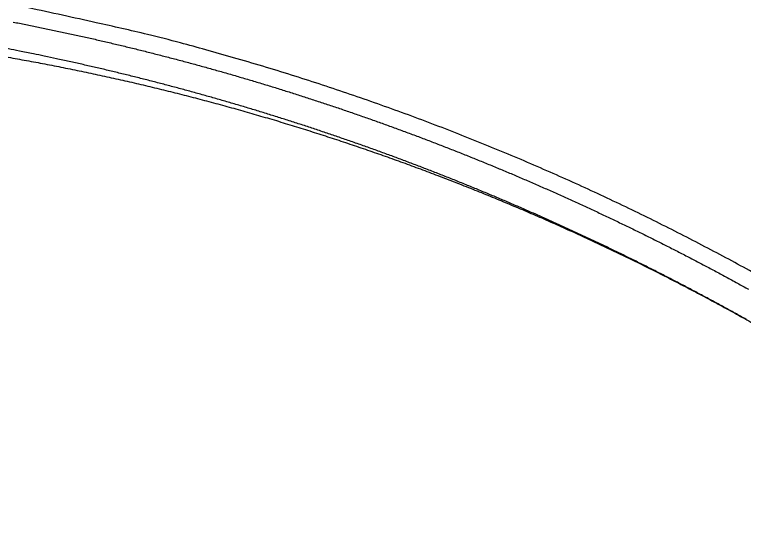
# Model space of a CAD drawing. Extents: x 403 to 503, y 484 to 637.
# Drawn here: x 416.99 to 423.04, y 518.33 to 522.7 of the extents above; entities that cross this region are included whole.
import ezdxf

# ---------------------------------------------------------------- set-up
doc = ezdxf.new("R2010")
doc.units = 0
doc.header["$MEASUREMENT"] = 0
for name, color, linetype in [('1', 4, 'Continuous'), ('204', 7, 'Continuous'), ('SPA', 2, 'Continuous')]:
    doc.layers.add(name, color=color, linetype=linetype)

# ---------------------------------------------------------------- blocks, each defined once
blk = doc.blocks.new('69')
at = {"layer": '204', "color": 4, "linetype": 'Continuous'}
for points in [[(-0.156, 1.0252, 0.002611), (-0.3509, 1.1316, 0.002648), (-0.5481, 1.2365, 0.002666), (-0.7475, 1.34, 0.00268), (-0.9492, 1.4418, 0.002691), (-1.1532, 1.5421, 0.002711), (-1.3594, 1.6406, 0.002723), (-1.5679, 1.7375, 0.002742), (-1.7786, 1.8325, 0.002753), (-1.9915, 1.9257, 0.002771), (-2.2067, 2.0171, 0.002785), (-2.424, 2.1065, 0.002809), (-2.6436, 2.1939, 0.002813), (-2.8652, 2.2793, 0.002813), (-3.089, 2.3625, 0.002851), (-3.315, 2.4437, 0.002933), (-3.5436, 2.5228, 0.002854), (-3.7733, 2.5994, 0.002668), (-4.0035, 2.6733, 0.002978), (-4.2398, 2.7457, 0.003601), (-4.4839, 2.817, 0.002706), (-4.7143, 2.8825, 0.000853), (-4.9236, 2.9405, 0.003911), (-5.1966, 3.0091, 0.006791), (-5.6226, 3.1069, 0.003279), (-6.1836, 3.2304, 0.001714)], [(-6.3115, 3.1126, -0.001281), (-6.2068, 3.0921, -0.001281), (-6.1022, 3.071, -0.001281), (-5.9977, 3.0494, -0.001281), (-5.8933, 3.0272, -0.00128), (-5.789, 3.0045, -0.001281), (-5.6848, 2.9812, -0.001281), (-5.5808, 2.9575, -0.001281), (-5.4769, 2.9331, -0.001281), (-5.3731, 2.9083, -0.001281), (-5.2694, 2.8829, -0.001281), (-5.1658, 2.857, -0.001282), (-5.0624, 2.8305, -0.001282), (-4.9591, 2.8036, -0.001282), (-4.8559, 2.776, -0.001283), (-4.7529, 2.748, -0.001283), (-4.65, 2.7194, -0.001283), (-4.5473, 2.6903, -0.001283), (-4.4447, 2.6606, -0.001282), (-4.3423, 2.6304, -0.001282), (-4.24, 2.5997, -0.001282), (-4.1379, 2.5685, -0.001282), (-4.0359, 2.5367, -0.001282), (-3.9341, 2.5044, -0.001282), (-3.8325, 2.4716, -0.001282), (-3.731, 2.4383, -0.001282), (-3.6297, 2.4044, -0.001282), (-3.5286, 2.37, -0.001282), (-3.4276, 2.3351, -0.001282), (-3.3269, 2.2997, -0.001282), (-3.2263, 2.2638, -0.001283), (-3.1259, 2.2273, -0.001283), (-3.0256, 2.1903, -0.001283), (-2.9256, 2.1528, -0.001283), (-2.8258, 2.1148, -0.001283), (-2.7261, 2.0762, -0.001283), (-2.6267, 2.0372, -0.001283), (-2.5274, 1.9976, -0.001283), (-2.4284, 1.9575, -0.001283), (-2.3295, 1.917, -0.001282), (-2.2309, 1.8759, -0.001282), (-2.1325, 1.8343, -0.001282), (-2.0343, 1.7921, -0.001283), (-1.9363, 1.7495, -0.001283), (-1.8385, 1.7064, -0.001283), (-1.7409, 1.6628, -0.001283), (-1.6436, 1.6186, -0.001283), (-1.5465, 1.574, -0.001284), (-1.4496, 1.5288, -0.001284), (-1.353, 1.4832, -0.001283), (-1.2566, 1.4371, -0.001284), (-1.1604, 1.3904, -0.001287), (-1.0645, 1.3433, -0.001283), (-0.9688, 1.2957, -0.001275), (-0.8734, 1.2476, -0.001286), (-0.7782, 1.1989, -0.001312), (-0.6831, 1.1497, -0.001274), (-0.5886, 1.1002, -0.00119), (-0.4949, 1.0506, -0.001313), (-0.4, 0.9996, -0.001565), (-0.3032, 0.9468, -0.001188), (-0.2125, 0.897, -0.000408)], [(-0.2313, 0.6462, 0.001283), (-0.3238, 0.6977, 0.001283), (-0.4165, 0.7488, 0.001283), (-0.5095, 0.7993, 0.001282), (-0.6028, 0.8494, 0.001282), (-0.6963, 0.899, 0.001282), (-0.7901, 0.9482, 0.001282), (-0.8841, 0.9968, 0.001282), (-0.9784, 1.0449, 0.001283), (-1.0729, 1.0926, 0.001283), (-1.1676, 1.1398, 0.001283), (-1.2626, 1.1865, 0.001283), (-1.3579, 1.2327, 0.001283), (-1.4533, 1.2784, 0.001284), (-1.5491, 1.3236, 0.001284), (-1.645, 1.3683, 0.001283), (-1.7412, 1.4125, 0.001283), (-1.8375, 1.4562, 0.001283), (-1.9342, 1.4994, 0.001282), (-2.031, 1.5421, 0.001282), (-2.128, 1.5844, 0.001282), (-2.2253, 1.6261, 0.001282), (-2.3228, 1.6673, 0.001282), (-2.4204, 1.708, 0.001282), (-2.5183, 1.7482, 0.001282), (-2.6164, 1.7879, 0.001282), (-2.7147, 1.8271, 0.001282), (-2.8132, 1.8658, 0.001282), (-2.9119, 1.9039, 0.001282), (-3.0108, 1.9416, 0.001282), (-3.1098, 1.9788, 0.001283), (-3.2091, 2.0154, 0.001283), (-3.3085, 2.0515, 0.001282), (-3.4082, 2.0871, 0.001282), (-3.508, 2.1222, 0.001282), (-3.6079, 2.1568, 0.001282), (-3.7081, 2.1909, 0.001281), (-3.8084, 2.2244, 0.001281), (-3.9089, 2.2575, 0.001281), (-4.0096, 2.29, 0.001281), (-4.1104, 2.322, 0.001281), (-4.2114, 2.3534, 0.001281), (-4.3125, 2.3844, 0.001281), (-4.4138, 2.4148, 0.001281), (-4.5152, 2.4447, 0.001282), (-4.6168, 2.4741, 0.001282), (-4.7186, 2.5029, 0.001282), (-4.8204, 2.5313, 0.001281), (-4.9225, 2.559, 0.001282), (-5.0246, 2.5863, 0.001284), (-5.1269, 2.6131, 0.001281), (-5.2294, 2.6393, 0.001273), (-5.3319, 2.665, 0.001284), (-5.4346, 2.6901, 0.001309), (-5.5376, 2.7148, 0.001272), (-5.6403, 2.7388, 0.001188), (-5.7426, 2.7623, 0.00131), (-5.8465, 2.7854, 0.001562), (-5.9531, 2.8085, 0.001186), (-6.0532, 2.8299, 0.000407), (-6.1438, 2.849, 0.001672), (-6.2603, 2.8722, 0.002878), (-6.44, 2.9065, 0.001408)]]:
    blk.add_lwpolyline(points, format="xyb", dxfattribs=at)
blk = doc.blocks.new('L548')
at = {"layer": '1', "color": 3, "linetype": 'Continuous'}
blk.add_lwpolyline([(-2.8434, 8.8486, -0.001987), (-2.6906, 8.8218, -0.001986), (-2.5381, 8.7939, -0.001986), (-2.3857, 8.7647, -0.001985), (-2.2337, 8.7343, -0.001985), (-2.0818, 8.7026, -0.001985), (-1.9302, 8.6698, -0.001985), (-1.7789, 8.6358, -0.001985), (-1.6279, 8.6005, -0.001985), (-1.4772, 8.5641, -0.001985), (-1.3267, 8.5264, -0.001985), (-1.1766, 8.4876, -0.001986), (-1.0267, 8.4475, -0.001986), (-0.8772, 8.4063, -0.001987), (-0.7281, 8.3638, -0.001988), (-0.5792, 8.3202, -0.001988), (-0.4307, 8.2754, -0.001987), (-0.2826, 8.2294, -0.001986), (-0.1349, 8.1822, -0.001986), (0.0125, 8.1338, -0.001985), (0.1594, 8.0843, -0.001985), (0.306, 8.0336, -0.001985), (0.4522, 7.9817, -0.001984), (0.5979, 7.9286, -0.001984), (0.7432, 7.8744, -0.001984), (0.8881, 7.8191, -0.001985), (1.0325, 7.7626, -0.001985), (1.1765, 7.7049, -0.001986), (1.32, 7.6461, -0.001986), (1.463, 7.5861, -0.001987), (1.6056, 7.525, -0.001988), (1.7476, 7.4628, -0.001988), (1.8892, 7.3994, -0.001988), (2.0302, 7.3349, -0.001987), (2.1708, 7.2693, -0.001986), (2.3108, 7.2026, -0.001986), (2.4502, 7.1347, -0.001985), (2.5891, 7.0657, -0.001985), (2.7275, 6.9956, -0.001985), (2.8653, 6.9245, -0.001984), (3.0025, 6.8522, -0.001984), (3.1391, 6.7788, -0.001985), (3.2752, 6.7044, -0.001985), (3.4106, 6.6288, -0.001985)], format="xyb", dxfattribs=at)
for radius, start in [(21.5465, 208.72546), (21.3589, 208.89639)]:
    blk.add_arc((11.9082, 17.6933), radius, start, 245.96694, dxfattribs=at)
blk = doc.blocks.new('2010GRANDEE')
at = {"layer": '1'}
blk.add_blockref('69', (20.2664, 18.869), dxfattribs=at)
at = {"layer": 'SPA'}
blk.add_blockref('L548', (16.68, 12.8547), dxfattribs=at)

msp = doc.modelspace()

# ---------------------------------------------------------------- block references
at = {"layer": '1'}
msp.add_blockref('2010GRANDEE', (403.0209, 500.6528), dxfattribs=at)

doc.saveas('drawing.dxf')
